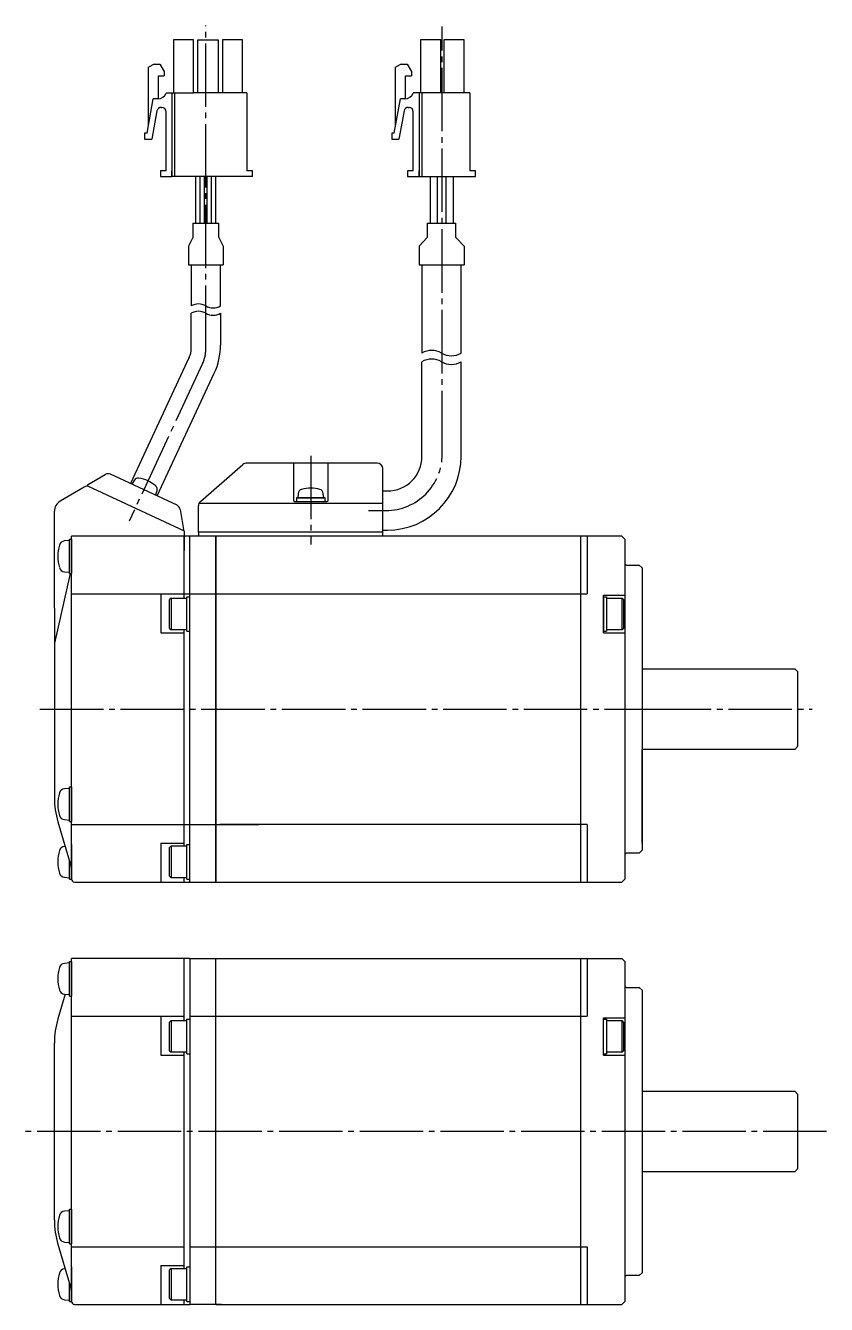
# Model space of a CAD drawing. Extents: x -169 to 177, y -107 to 129.
# Drawn here: x -79.9 to 59.1, y -106.8 to 115.1 of the extents above; entities that cross this region are included whole.
import ezdxf

# ---------------------------------------------------------------- set-up
doc = ezdxf.new("R2010")
doc.units = 0
doc.linetypes.add('DASH_CENTER', pattern=[14, 11, -1, 1, -1])
doc.layers.get('0').update_dxf_attribs({"linetype": 'CONTINUOUS'})

msp = doc.modelspace()

# ---------------------------------------------------------------- linework, layer by layer
at = {"color": 1, "linetype": 'DASH_CENTER'}
for p, q in [((-48.61, 59.01), (-48.61, 115.1)), ((-7.58, 40.75), (-7.58, 114.95)), ((-49.17, 56.47), (-61.93, 29.12)), ((-30.4, 40.47), (-30.4, 25.07)), ((-20.4, 30.95), (-17.38, 30.95)), ((-77.4, -3.5), (28.1, -3.5)), ((28.1, -3.5), (56.6, -3.5)), ((59.1, -76.79), (-79.9, -76.79))]:
    msp.add_line(p, q, dxfattribs=at)
at = {"color": 7, "linetype": 'CONTINUOUS'}
for p, q in [((-54.24, 112.6), (-54.24, 103.4)), ((-50.74, 112.6), (-54.24, 112.6)), ((-50.74, 103.4), (-50.74, 112.6)), ((-49.99, 112.6), (-46.49, 112.6)), ((-49.99, 103.4), (-49.99, 112.6)), ((-46.49, 112.6), (-46.49, 103.4)), ((-42.24, 112.6), (-45.74, 112.6)), ((-45.74, 112.6), (-45.74, 103.4)), ((-42.24, 103.4), (-42.24, 112.6)), ((-7.85, 112.6), (-11.35, 112.6)), ((-11.35, 112.6), (-11.35, 103.4)), ((-7.85, 103.4), (-7.85, 112.6)), ((-3.8, 112.6), (-7.3, 112.6)), ((-7.3, 112.6), (-7.3, 103.4)), ((-3.8, 103.4), (-3.8, 112.6)), ((-57.57, 108.4), (-58.57, 107.9)), ((-58.57, 97.77), (-58.57, 107.9)), ((-57.57, 108.4), (-56.57, 108.4)), ((-56.57, 108.4), (-55.82, 107.15)), ((-55.82, 107.15), (-55.82, 106.4)), ((-14.69, 108.4), (-15.69, 107.9)), ((-15.69, 97.77), (-15.69, 107.9)), ((-14.69, 108.4), (-13.69, 108.4)), ((-13.69, 108.4), (-12.94, 107.15)), ((-12.94, 107.15), (-12.94, 106.4)), ((-56.82, 106.4), (-55.82, 106.4)), ((-56.82, 102.4), (-56.82, 106.4)), ((-13.94, 102.4), (-13.94, 106.4)), ((-13.94, 106.4), (-12.94, 106.4)), ((-58.82, 96.4), (-57.73, 102.4)), ((-56.99, 102.4), (-57.73, 102.4)), ((-55.49, 103.4), (-51.99, 103.4)), ((-54.49, 103.39), (-54.49, 88.89)), ((-53.99, 88.89), (-53.99, 103.39)), ((-51.99, 103.4), (-50.74, 103.4)), ((-49.99, 103.4), (-50.74, 103.4)), ((-46.49, 103.4), (-49.99, 103.4)), ((-41.49, 103.4), (-46.49, 103.4)), ((-41.49, 103.4), (-41.49, 89.9)), ((-15.94, 96.4), (-14.85, 102.4)), ((-14.1, 102.4), (-14.85, 102.4)), ((-2.8, 103.4), (-12.6, 103.4)), ((-11.6, 103.39), (-11.6, 88.89)), ((-11.1, 103.4), (-11.1, 88.89)), ((-2.8, 103.4), (-2.8, 89.9)), ((-57.1, 100.28), (-57.99, 95.4)), ((-56.36, 100.9), (-56.24, 100.9)), ((-55.49, 89.9), (-55.49, 100.15)), ((-14.21, 100.28), (-15.1, 95.4)), ((-13.48, 100.9), (-13.35, 100.9)), ((-12.6, 89.9), (-12.6, 100.15)), ((-59.24, 96.4), (-59.24, 95.4)), ((-58.82, 96.4), (-59.24, 96.4)), ((-15.94, 96.4), (-16.35, 96.4)), ((-16.35, 96.4), (-16.35, 95.4)), ((-59.24, 95.4), (-57.99, 95.4)), ((-16.35, 95.4), (-15.1, 95.4)), ((-55.49, 89.9), (-56.49, 89.9)), ((-56.49, 89.9), (-56.49, 88.89)), ((-56.49, 88.89), (-55.79, 88.89)), ((-55.79, 88.89), (-54.49, 88.89)), ((-54.49, 88.89), (-54.49, 89.9)), ((-40.49, 88.89), (-54.49, 88.89)), ((-54.49, 88.89), (-54.49, 88.89)), ((-50.36, 80.82), (-50.36, 88.89)), ((-49.61, 80.82), (-49.61, 88.89)), ((-48.86, 80.82), (-48.86, 88.89)), ((-48.36, 80.82), (-48.36, 88.89)), ((-47.61, 80.82), (-47.61, 88.89)), ((-46.86, 80.82), (-46.86, 88.89)), ((-40.49, 89.9), (-41.49, 89.9)), ((-40.49, 88.89), (-40.49, 89.9)), ((-12.6, 89.9), (-13.6, 89.9)), ((-13.6, 89.9), (-13.6, 88.89)), ((-13.6, 88.89), (-1.8, 88.89)), ((-11.6, 88.89), (-11.6, 89.9)), ((-9.7, 88.89), (-9.7, 80.82)), ((-8.45, 88.89), (-8.45, 80.82)), ((-6.95, 88.89), (-6.95, 80.82)), ((-5.7, 88.89), (-5.7, 80.82)), ((-1.8, 89.9), (-2.8, 89.9)), ((-1.8, 88.89), (-1.8, 89.9)), ((-50.86, 80.82), (-50.86, 78.32)), ((-50.86, 80.82), (-46.36, 80.82)), ((-46.36, 78.32), (-46.36, 80.82)), ((-10.2, 80.82), (-10.2, 78.32)), ((-10.2, 80.82), (-5.2, 80.82)), ((-5.2, 78.32), (-5.2, 80.82)), ((-50.86, 78.32), (-51.61, 76.82)), ((-46.36, 78.32), (-45.61, 76.82)), ((-10.2, 78.32), (-11.6, 76.82)), ((-5.2, 78.32), (-3.8, 76.82)), ((-51.61, 76.82), (-51.61, 73.57)), ((-45.61, 76.82), (-45.61, 73.57)), ((-11.6, 76.82), (-11.6, 73.57)), ((-3.8, 76.82), (-3.8, 73.57)), ((-51.61, 73.57), (-45.61, 73.57)), ((-51.16, 73.57), (-51.16, 66.46)), ((-46.06, 66.46), (-46.06, 73.57)), ((-11.6, 73.57), (-3.8, 73.57)), ((-11.1, 73.57), (-11.1, 58.28)), ((-4.3, 58.28), (-4.3, 73.57)), ((-51.16, 59.01), (-51.16, 65.18)), ((-46.06, 65.18), (-46.06, 59.67)), ((-51.48, 57.55), (-61.7, 35.64)), ((-11.1, 40.35), (-11.1, 56.76)), ((-4.3, 40.35), (-4.3, 56.76)), ((-57.08, 33.48), (-47.14, 54.79)), ((-49.56, 32.5), (-42.18, 38.95)), ((-18.9, 39.2), (-41.52, 39.2)), ((-33.4, 39.2), (-33.4, 32.7)), ((-27.4, 32.7), (-27.4, 39.2)), ((-17.9, 35.7), (-17.9, 38.2)), ((-17.9, 26.5), (-17.9, 38.2)), ((-69.14, 35.41), (-66.1, 37.21)), ((-69.14, 35.41), (-66.1, 37.21)), ((-53.6, 31.86), (-65.17, 37.25)), ((-61.04, 36.19), (-61.43, 35.51)), ((-69.71, 35.03), (-73.92, 32.55)), ((-69.13, 35.24), (-52.4, 27.44)), ((-57.35, 33.61), (-57.08, 34.35)), ((-32.58, 33.92), (-32.65, 33.14)), ((-28.15, 33.14), (-28.22, 33.92)), ((-17.9, 34.35), (-17.1, 34.35)), ((-53.05, 31.12), (-52.47, 27.64)), ((-49.9, 27.2), (-49.9, 31.75)), ((-17.9, 32.2), (-49.79, 32.2)), ((-33.2, 32.5), (-27.6, 32.5)), ((-32.9, 33.14), (-32.9, 32.5)), ((-27.9, 33.14), (-32.9, 33.14)), ((-32.65, 33.14), (-31.7, 33.14)), ((-31.7, 33.14), (-29.1, 33.14)), ((-29.1, 33.14), (-28.15, 33.14)), ((-27.9, 32.5), (-27.9, 33.14)), ((-74.9, 14), (-74.9, 30.83)), ((-52.4, 27.44), (-52.4, 26.5)), ((-52.4, 27), (-52.4, 24)), ((-17.9, 27.2), (-49.9, 27.2)), ((-49.9, 27.2), (-49.9, 26.5)), ((-17.9, 27.55), (-17.1, 27.55)), ((-72.3, 25.75), (-73.15, 25.68)), ((-72.3, 26), (-71.92, 26)), ((-72.3, 20), (-72.3, 26)), ((-72.3, 23), (-72.3, 25.75)), ((-52.4, 26.5), (-71.92, 26.5)), ((-71.92, -31.12), (-71.92, 26.5)), ((-71.92, 26), (-71.92, 20)), ((23.6, 26.5), (-52.4, 26.5)), ((-52.4, 15.75), (-52.4, 26.5)), ((-52.4, 23), (-52.4, 25.75)), ((-51.4, 15.54), (-51.4, 26.5)), ((-46.9, -33.5), (-46.9, 26.5)), ((-46.9, 26.5), (-46.9, -33.5)), ((16.4, 26.5), (16.4, -33.5)), ((17.6, 26.5), (17.6, 16.5)), ((23.6, 26.5), (24.1, 26)), ((24.1, 26), (24.1, -28.8)), ((-72.3, 20.25), (-72.3, 23)), ((-52.4, 20.25), (-52.4, 23)), ((-72.18, 20), (-74.9, 7.93)), ((-73.15, 20.32), (-72.3, 20.25)), ((-72.3, 20), (-71.92, 20)), ((24.4, 21.5), (26.6, 21.5)), ((26.6, 21.5), (27.1, 21)), ((27.1, 21), (27.1, -3.5)), ((-71.92, 16.5), (-52.4, 16.5)), ((-56.4, 16.5), (-56.4, 9.75)), ((-54.65, 15.75), (-54.9, 15.5)), ((-54.65, 15.75), (-54.65, 10.25)), ((-54.65, 15.75), (-51.9, 15.75)), ((-52.4, 16.5), (17.6, 16.5)), ((-51.9, 10), (-51.9, 16)), ((-51.9, 16), (-51.4, 16)), ((-51.4, -33.5), (-51.4, 16.5)), ((-51.4, 13), (-51.4, 16)), ((20.4, 9.75), (20.4, 16.25)), ((20.4, 16.25), (24.1, 16.25)), ((20.4, 16), (20.9, 16)), ((20.4, 16), (20.4, 13)), ((20.9, 16), (20.9, 10)), ((20.9, 15.75), (23.65, 15.75)), ((23.9, 15.5), (23.65, 15.75)), ((23.65, 10.25), (23.65, 15.75)), ((-74.9, 14), (-74.9, -18.84)), ((-54.9, 10.5), (-54.9, 15.5)), ((23.9, 15.5), (23.9, 10.5)), ((-51.4, 10), (-51.4, 13)), ((20.4, 13), (20.4, 10)), ((-56.4, 9.75), (-52.4, 9.75)), ((-54.9, 10.5), (-54.65, 10.25)), ((-51.9, 10.25), (-54.65, 10.25)), ((-52.4, -27.25), (-52.4, 10.25)), ((-51.9, 10), (-51.4, 10)), ((20.4, 10), (20.9, 10)), ((20.4, 9.75), (24.1, 9.75)), ((23.65, 10.25), (20.9, 10.25)), ((23.65, 10.25), (23.9, 10.5)), ((27.1, 3.5), (53.6, 3.5)), ((53.6, 3.5), (54.1, 3)), ((54.1, 3), (54.1, -10)), ((27.1, -3.5), (27.1, -28)), ((27.1, -21.93), (27.1, -10.5)), ((53.6, -10.5), (27.1, -10.5)), ((53.6, -10.5), (54.1, -10)), ((-72.3, -17.25), (-73.15, -17.32)), ((-72.3, -17), (-71.92, -17)), ((-72.3, -23), (-72.3, -17)), ((-72.3, -20), (-72.3, -17.25)), ((-71.92, -17), (-71.92, -23)), ((-72.3, -22.75), (-72.3, -20)), ((27.1, -26.74), (27.1, -21.35)), ((-74.29, -23.07), (-72, -30.84)), ((-73.15, -22.68), (-72.3, -22.75)), ((-72.3, -23), (-71.92, -23)), ((-71.92, -23.5), (-52.4, -23.5)), ((-52.4, -23.5), (-39.4, -23.5)), ((17.6, -23.5), (-46.2, -23.5)), ((17.6, -23.5), (17.6, -33.5)), ((-73.04, -27.31), (-73.15, -27.32)), ((-71.92, -27), (-71.92, -33)), ((-56.4, -26.75), (-56.4, -33.5)), ((-56.4, -26.75), (-52.4, -26.75)), ((-54.65, -27.25), (-54.9, -27.5)), ((-54.9, -32.5), (-54.9, -27.5)), ((-54.65, -27.25), (-54.65, -32.75)), ((-54.65, -27.25), (-51.9, -27.25)), ((-51.9, -33), (-51.9, -27)), ((-51.9, -27), (-51.4, -27)), ((-51.4, -30), (-51.4, -27)), ((24.1, -28.8), (24.1, -33)), ((26.6, -28.5), (24.4, -28.5)), ((27.1, -28), (26.6, -28.5)), ((-72.3, -33), (-72.3, -29.83)), ((-72.3, -32.75), (-72.3, -30)), ((-51.4, -33), (-51.4, -30)), ((-73.15, -32.68), (-72.3, -32.75)), ((-72.3, -33), (-71.92, -33)), ((-71.92, -33), (-71.92, -31.41)), ((-54.9, -32.5), (-54.65, -32.75)), ((-51.9, -32.75), (-54.65, -32.75)), ((-52.4, -33.5), (-52.4, -32.75)), ((-51.9, -33), (-51.4, -33)), ((23.6, -33.5), (24.1, -33)), ((-71.42, -33.5), (-52.4, -33.5)), ((-52.4, -33.5), (17.6, -33.5)), ((17.6, -33.5), (23.6, -33.5)), ((-72.3, -47.54), (-73.15, -47.61)), ((-72.3, -53.29), (-72.3, -47.29)), ((-72.3, -47.29), (-71.92, -47.29)), ((-72.3, -50.29), (-72.3, -47.54)), ((-52.4, -46.79), (-71.92, -46.79)), ((-71.92, -104.41), (-71.92, -46.79)), ((-71.92, -47.29), (-71.92, -53.29)), ((-71.92, -47.29), (-71.92, -53.29)), ((-52.4, -57.54), (-52.4, -46.79)), ((-51.4, -46.79), (-52.4, -46.79)), ((-51.4, -46.79), (-45.9, -46.79)), ((-51.4, -46.79), (-51.4, -106.79)), ((-46.9, -46.79), (-45.9, -46.79)), ((-46.9, -46.79), (23.6, -46.79)), ((-46.9, -106.79), (-46.9, -46.79)), ((16.4, -46.79), (16.4, -106.79)), ((17.6, -46.79), (17.6, -56.79)), ((23.6, -46.79), (24.1, -47.29)), ((24.1, -47.29), (24.1, -106.29)), ((-72.3, -53.04), (-72.3, -50.29)), ((-73.04, -52.97), (-74.29, -57.22)), ((-73.15, -52.97), (-72.3, -53.04)), ((24.4, -51.79), (26.6, -51.79)), ((26.6, -51.79), (27.1, -52.29)), ((27.1, -52.29), (27.1, -101.29)), ((-72.3, -53.29), (-71.92, -53.29)), ((-71.92, -56.79), (-52.4, -56.79)), ((-56.4, -56.79), (-56.4, -63.54)), ((-54.65, -57.54), (-54.9, -57.79)), ((-54.65, -57.54), (-51.9, -57.54)), ((-54.65, -57.54), (-54.65, -63.04)), ((-51.9, -63.29), (-51.9, -57.29)), ((-51.9, -57.29), (-51.4, -57.29)), ((-51.4, -56.79), (17.6, -56.79)), ((20.4, -63.54), (20.4, -57.04)), ((20.4, -57.04), (24.1, -57.04)), ((20.4, -57.29), (20.9, -57.29)), ((20.9, -57.29), (20.9, -63.29)), ((20.9, -57.54), (23.65, -57.54)), ((23.9, -57.79), (23.65, -57.54)), ((23.65, -63.04), (23.65, -57.54)), ((-54.9, -62.79), (-54.9, -57.79)), ((23.9, -57.79), (23.9, -62.79)), ((-74.9, -92.13), (-74.9, -61.45)), ((-56.4, -63.54), (-52.4, -63.54)), ((-54.9, -62.79), (-54.65, -63.04)), ((-51.9, -63.04), (-54.65, -63.04)), ((-52.4, -100.54), (-52.4, -63.04)), ((-51.9, -63.29), (-51.4, -63.29)), ((20.4, -63.29), (20.9, -63.29)), ((20.4, -63.54), (24.1, -63.54)), ((23.65, -63.04), (20.9, -63.04)), ((23.65, -63.04), (23.9, -62.79)), ((27.1, -68.59), (27.1, -84.99)), ((27.1, -69.79), (53.6, -69.79)), ((53.6, -69.79), (54.1, -70.29)), ((54.1, -70.29), (54.1, -83.29)), ((53.6, -83.79), (27.1, -83.79)), ((53.6, -83.79), (54.1, -83.29)), ((-72.3, -90.54), (-73.15, -90.61)), ((-72.3, -90.29), (-71.92, -90.29)), ((-72.3, -96.29), (-72.3, -90.29)), ((-72.3, -93.29), (-72.3, -90.54)), ((-71.92, -90.29), (-71.92, -96.29)), ((-72.3, -96.04), (-72.3, -93.29)), ((-74.29, -96.36), (-72, -104.13)), ((-73.15, -95.97), (-72.3, -96.04)), ((-72.3, -96.29), (-71.92, -96.29)), ((-71.92, -96.79), (-52.4, -96.79)), ((-51.4, -96.79), (17.6, -96.79)), ((17.6, -96.79), (17.6, -106.79)), ((-73.04, -100.6), (-73.15, -100.61)), ((-71.92, -100.29), (-71.92, -106.29)), ((-56.4, -100.04), (-52.4, -100.04)), ((-56.4, -100.04), (-56.4, -106.79)), ((-54.65, -100.54), (-54.9, -100.79)), ((-54.9, -105.79), (-54.9, -100.79)), ((-54.65, -100.54), (-51.9, -100.54)), ((-54.65, -100.54), (-54.65, -106.04)), ((-51.9, -100.29), (-51.4, -100.29)), ((-51.9, -106.29), (-51.9, -100.29)), ((26.6, -101.79), (24.4, -101.79)), ((27.1, -101.29), (26.6, -101.79)), ((-72.3, -106.29), (-72.3, -103.12)), ((-72.3, -106.04), (-72.3, -103.29)), ((-73.15, -105.97), (-72.3, -106.04)), ((-72.3, -106.29), (-71.92, -106.29)), ((-71.92, -106.29), (-71.92, -104.7)), ((-71.9, -104.77), (-71.9, -104.79)), ((-54.9, -105.79), (-54.65, -106.04)), ((-51.9, -106.04), (-54.65, -106.04)), ((-52.4, -106.79), (-52.4, -106.04)), ((-51.9, -106.29), (-51.4, -106.29)), ((24.1, -106.29), (23.6, -106.79)), ((-71.42, -106.79), (-52.4, -106.79)), ((-69.9, -106.79), (-52.4, -106.79)), ((-52.4, -106.79), (-51.4, -106.79)), ((-45.9, -106.79), (-51.4, -106.79)), ((-45.9, -106.79), (-46.9, -106.79)), ((-46.9, -106.79), (23.6, -106.79))]:
    msp.add_line(p, q, dxfattribs=at)
for centre, radius, start, end in [((-56.94, 103.94), 1.55, 268.1333, 339.2468), ((-14.05, 103.94), 1.55, 268.1333, 339.2468), ((-56.36, 100.15), 0.75, 90, 169.6952), ((-56.24, 100.15), 0.75, 0, 90), ((-13.48, 100.15), 0.75, 90, 169.6952), ((-13.35, 100.15), 0.75, 0, 90), ((-54.61, 59.01), 3.45, 335, 0), ((-57.61, 59.67), 11.55, 334.9987, 360), ((-17.1, 40.35), 6, 270, 0), ((-17.1, 40.35), 12.8, 270, 0), ((-41.52, 38.2), 1, 90, 131.1859), ((-18.9, 38.2), 1, 0, 90), ((-65.59, 36.35), 1, 65, 120.561), ((-60.35, 35.79), 0.8, 80.4427, 150), ((-61.21, 30.66), 6, 49.5573, 80.4427), ((-69.2, 34.17), 1, 65, 120.5004), ((-69.09, 35.33), 0.1, 120.561, 245), ((-57.84, 34.62), 0.8, 340, 49.5573), ((-31.79, 33.85), 0.8, 105.4427, 175), ((-30.4, 28.84), 6, 90, 105.4427), ((-30.4, 28.84), 6, 74.5573, 90), ((-29.02, 33.85), 0.8, 5, 74.5573), ((-72.9, 30.83), 2, 120.5004, 180), ((-54.04, 30.96), 1, 9.439, 65), ((-48.9, 31.75), 1, 131.1859, 180), ((-33.2, 32.7), 0.2, 180, 270), ((-27.6, 32.7), 0.2, 270, 0), ((-52.57, 27.63), 0.1, 245, 9.439), ((-67.3, 23), 7, 163.743, 180), ((-73.06, 24.68), 1, 95, 163.743), ((-67.3, 23), 7, 180, 196.257), ((-73.06, 21.32), 1, 196.257, 265), ((24.4, 21.8), 0.3, 180, 270), ((-73.06, -18.32), 1, 95, 163.743), ((-59.9, -18.84), 15, 180, 196.4065), ((-67.3, -20), 7, 163.743, 180), ((-67.3, -20), 7, 180, 196.257), ((-73.06, -21.68), 1, 196.257, 265), ((-67.3, -30), 7, 163.743, 180), ((-73.06, -28.32), 1, 95, 163.743), ((24.4, -28.8), 0.3, 90, 180), ((-67.3, -30), 7, 180, 196.257), ((-73.92, -31.41), 2, 0, 16.4065), ((-73.06, -31.68), 1, 196.257, 265), ((-71.42, -33), 0.5, 180, 270), ((-67.3, -50.29), 7, 163.743, 180), ((-73.06, -48.61), 1, 95, 163.743), ((-67.3, -50.29), 7, 180, 196.257), ((-73.06, -51.97), 1, 196.257, 265), ((24.4, -51.49), 0.3, 180, 270), ((-59.9, -61.45), 15, 163.5935, 180), ((-73.06, -91.61), 1, 95, 163.743), ((-59.9, -92.13), 15, 180, 196.4065), ((-67.3, -93.29), 7, 163.743, 180), ((-67.3, -93.29), 7, 180, 196.257), ((-73.06, -94.97), 1, 196.257, 265), ((-67.3, -103.29), 7, 163.743, 180), ((-73.06, -101.61), 1, 95, 163.743), ((24.4, -102.09), 0.3, 90, 180), ((-67.3, -103.29), 7, 180, 196.257), ((-73.92, -104.7), 2, 0, 16.4065), ((-73.06, -104.97), 1, 196.257, 265), ((-71.42, -106.29), 0.5, 180, 270)]:
    msp.add_arc(centre, radius, start, end, dxfattribs=at)
at = {"color": 2, "linetype": 'CONTINUOUS'}
for centre, radius, start, end in [((-49.89, 64.25), 2.55, 60, 120), ((-49.89, 62.98), 2.55, 60, 120), ((-47.34, 68.67), 2.55, 240, 300), ((-47.34, 67.39), 2.55, 240, 300), ((-9.4, 55.33), 3.4, 60, 120), ((-6, 61.22), 3.4, 240, 300), ((-9.4, 53.82), 3.4, 60, 120), ((-6, 59.71), 3.4, 240, 300)]:
    msp.add_arc(centre, radius, start, end, dxfattribs=at)
at = {"color": 1, "linetype": 'DASH_CENTER'}
for centre, radius, start, end in [((-54.61, 59.01), 6, 335, 0), ((-17.38, 40.75), 9.8, 270, 359.9989)]:
    msp.add_arc(centre, radius, start, end, dxfattribs=at)

doc.saveas('drawing.dxf')
